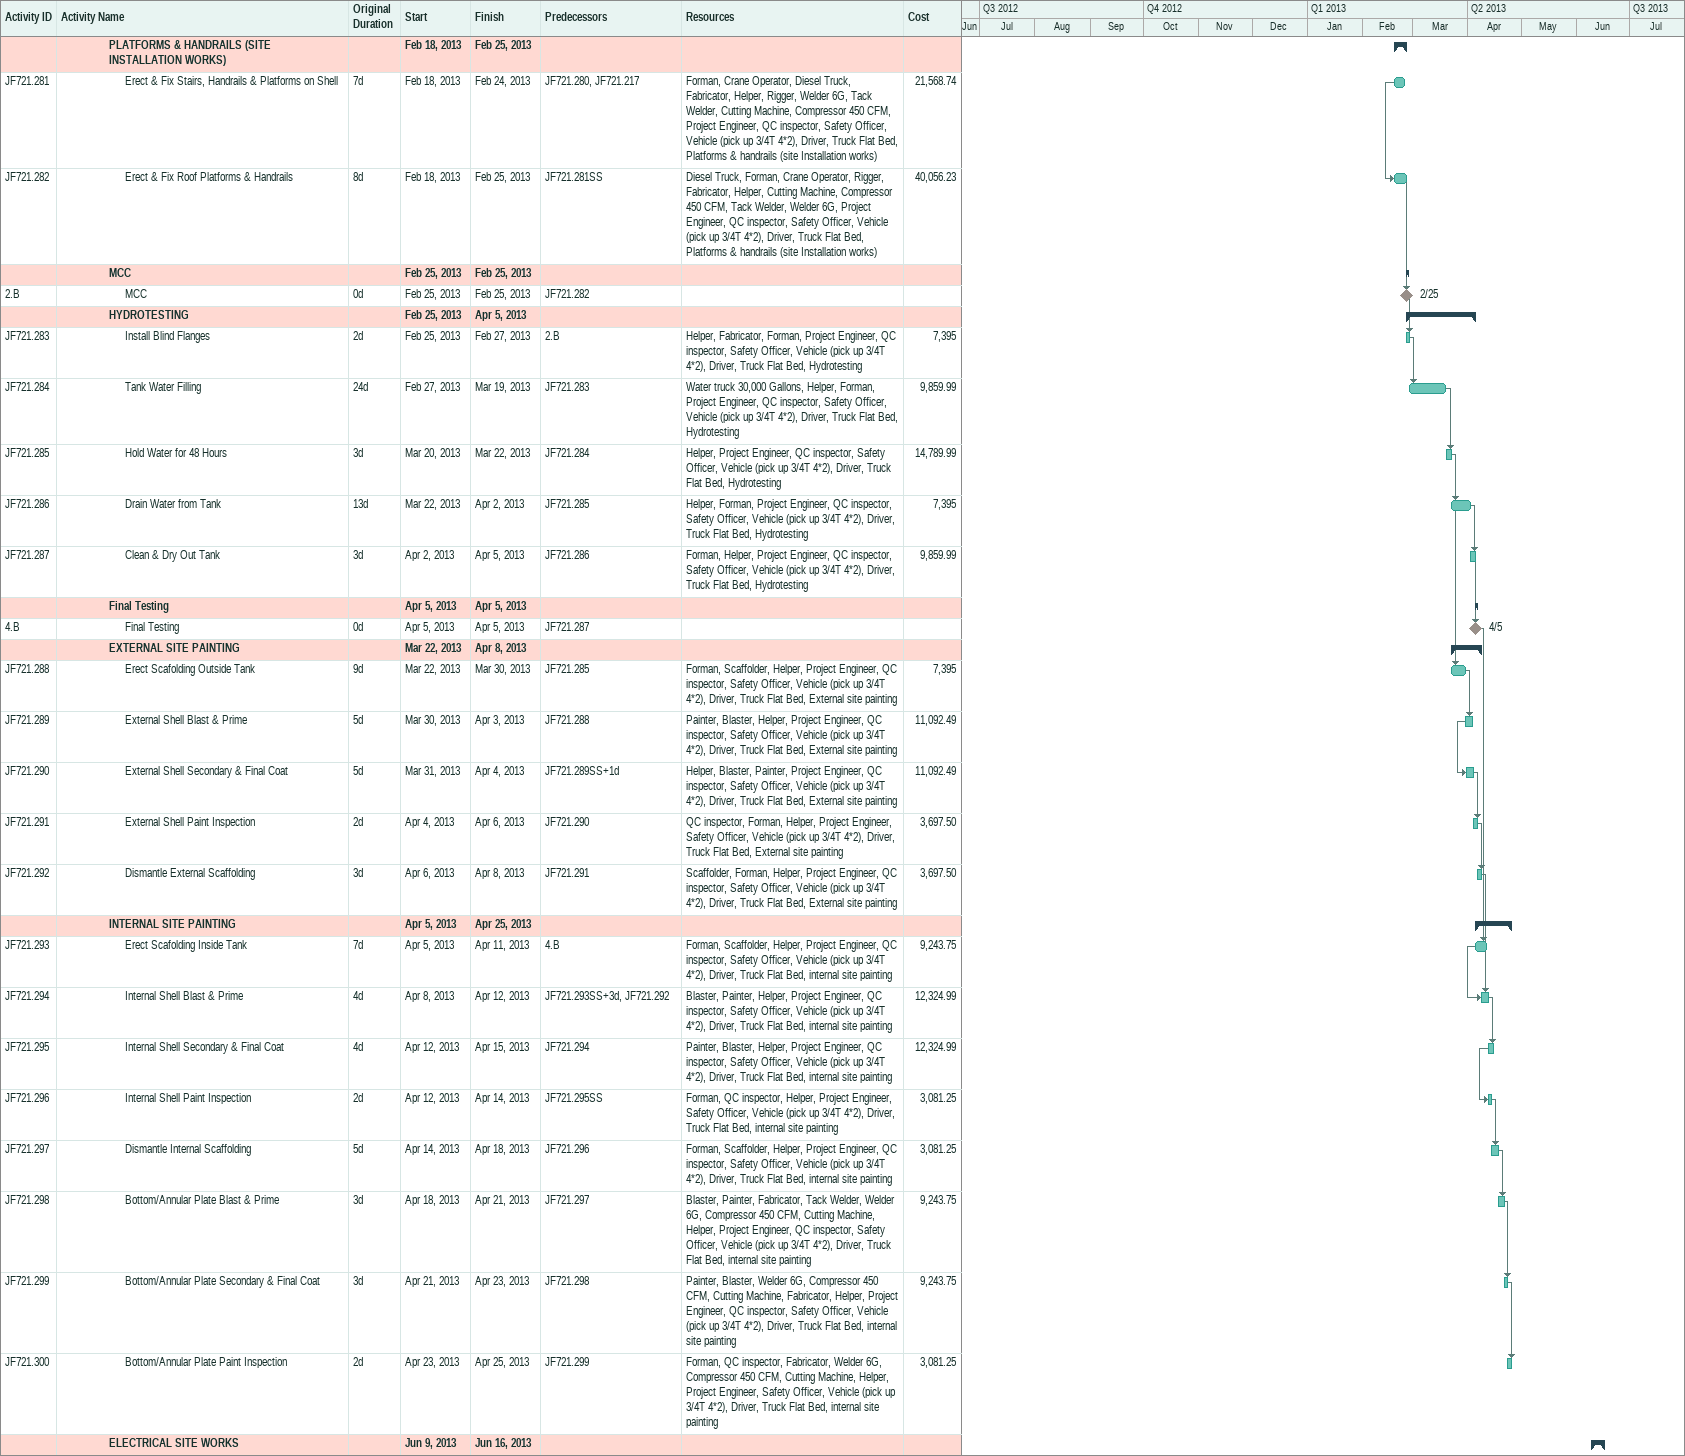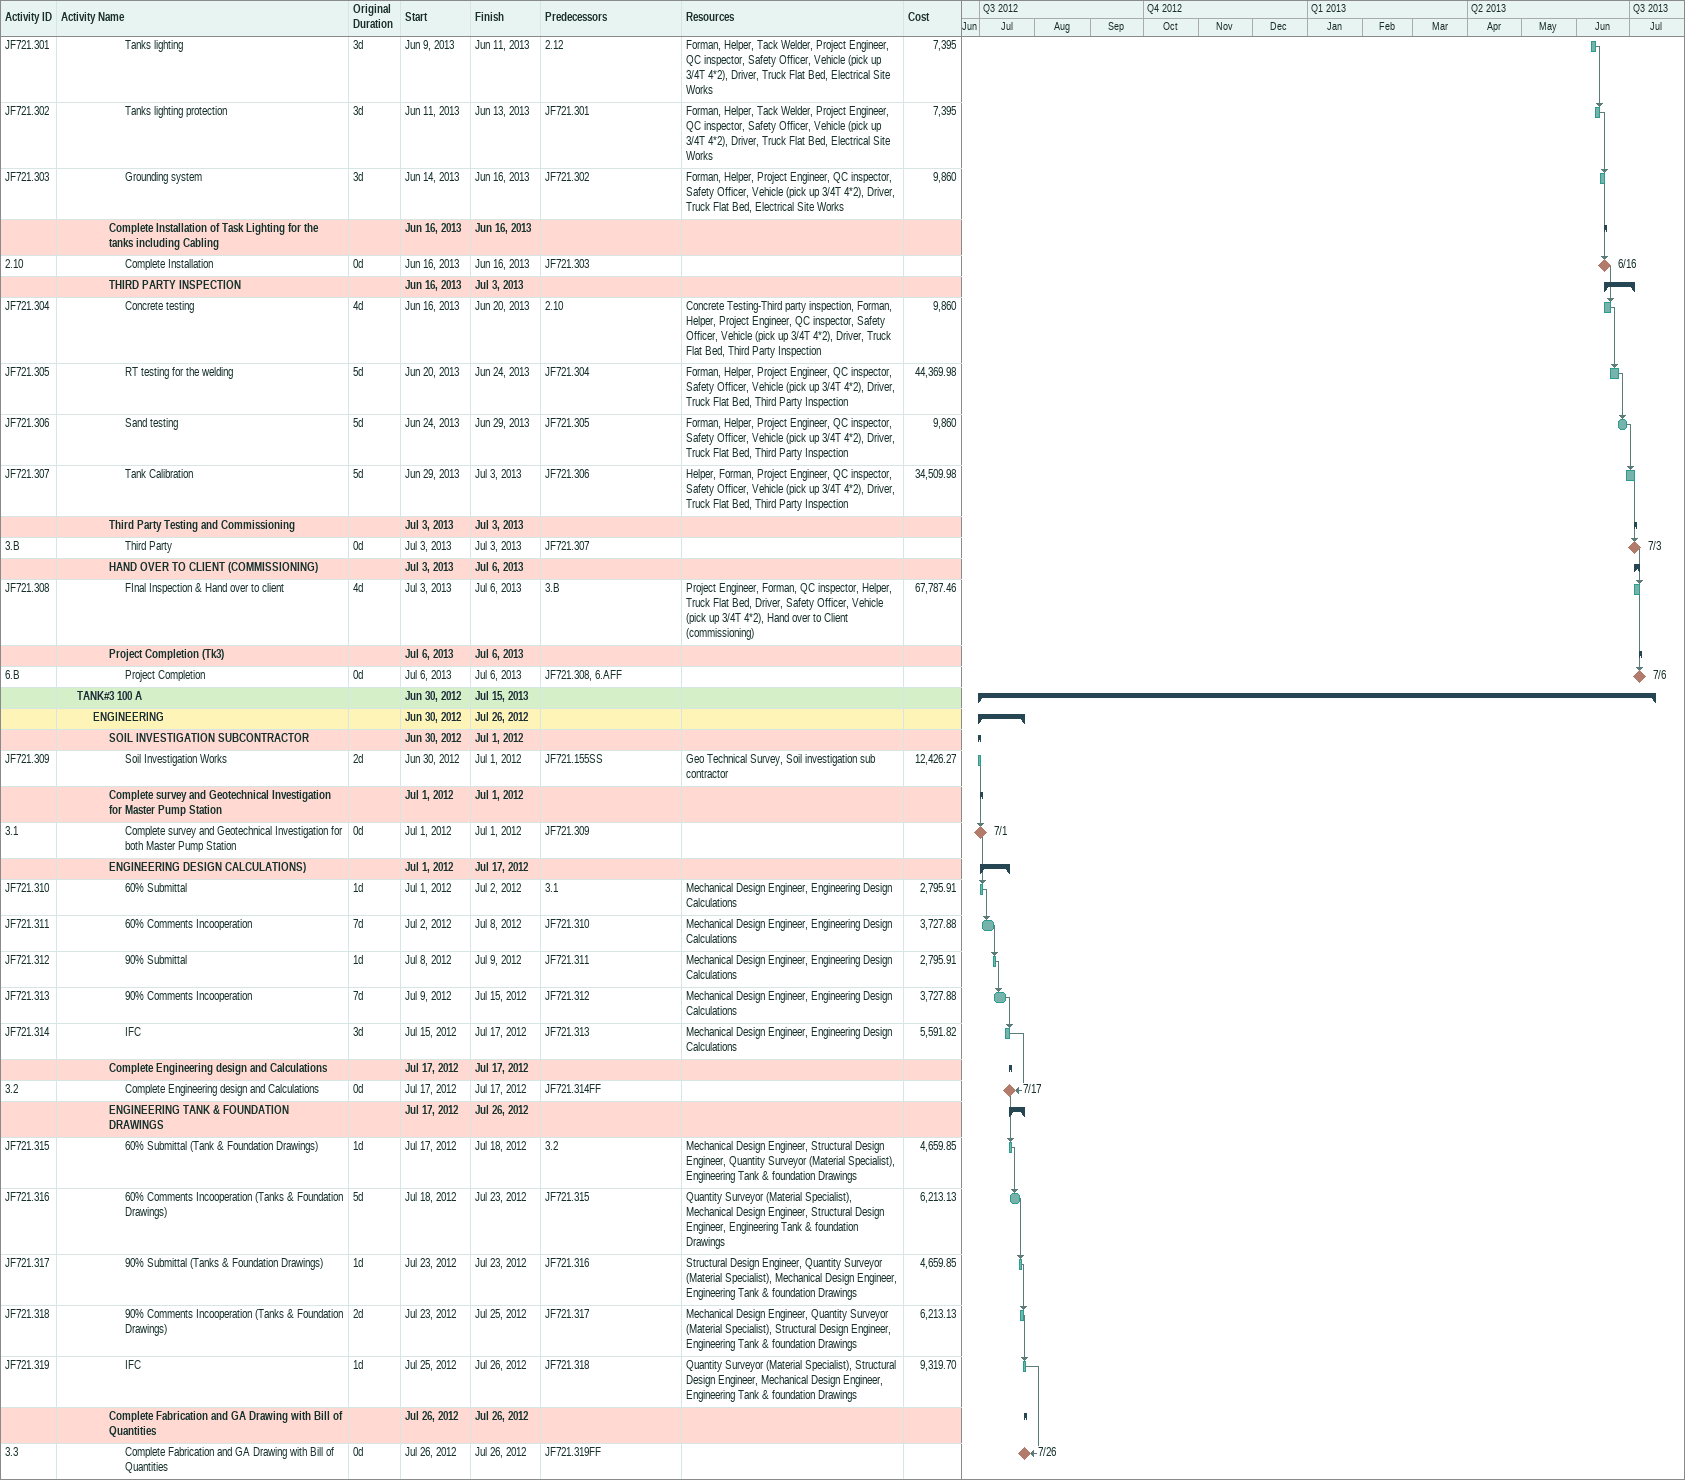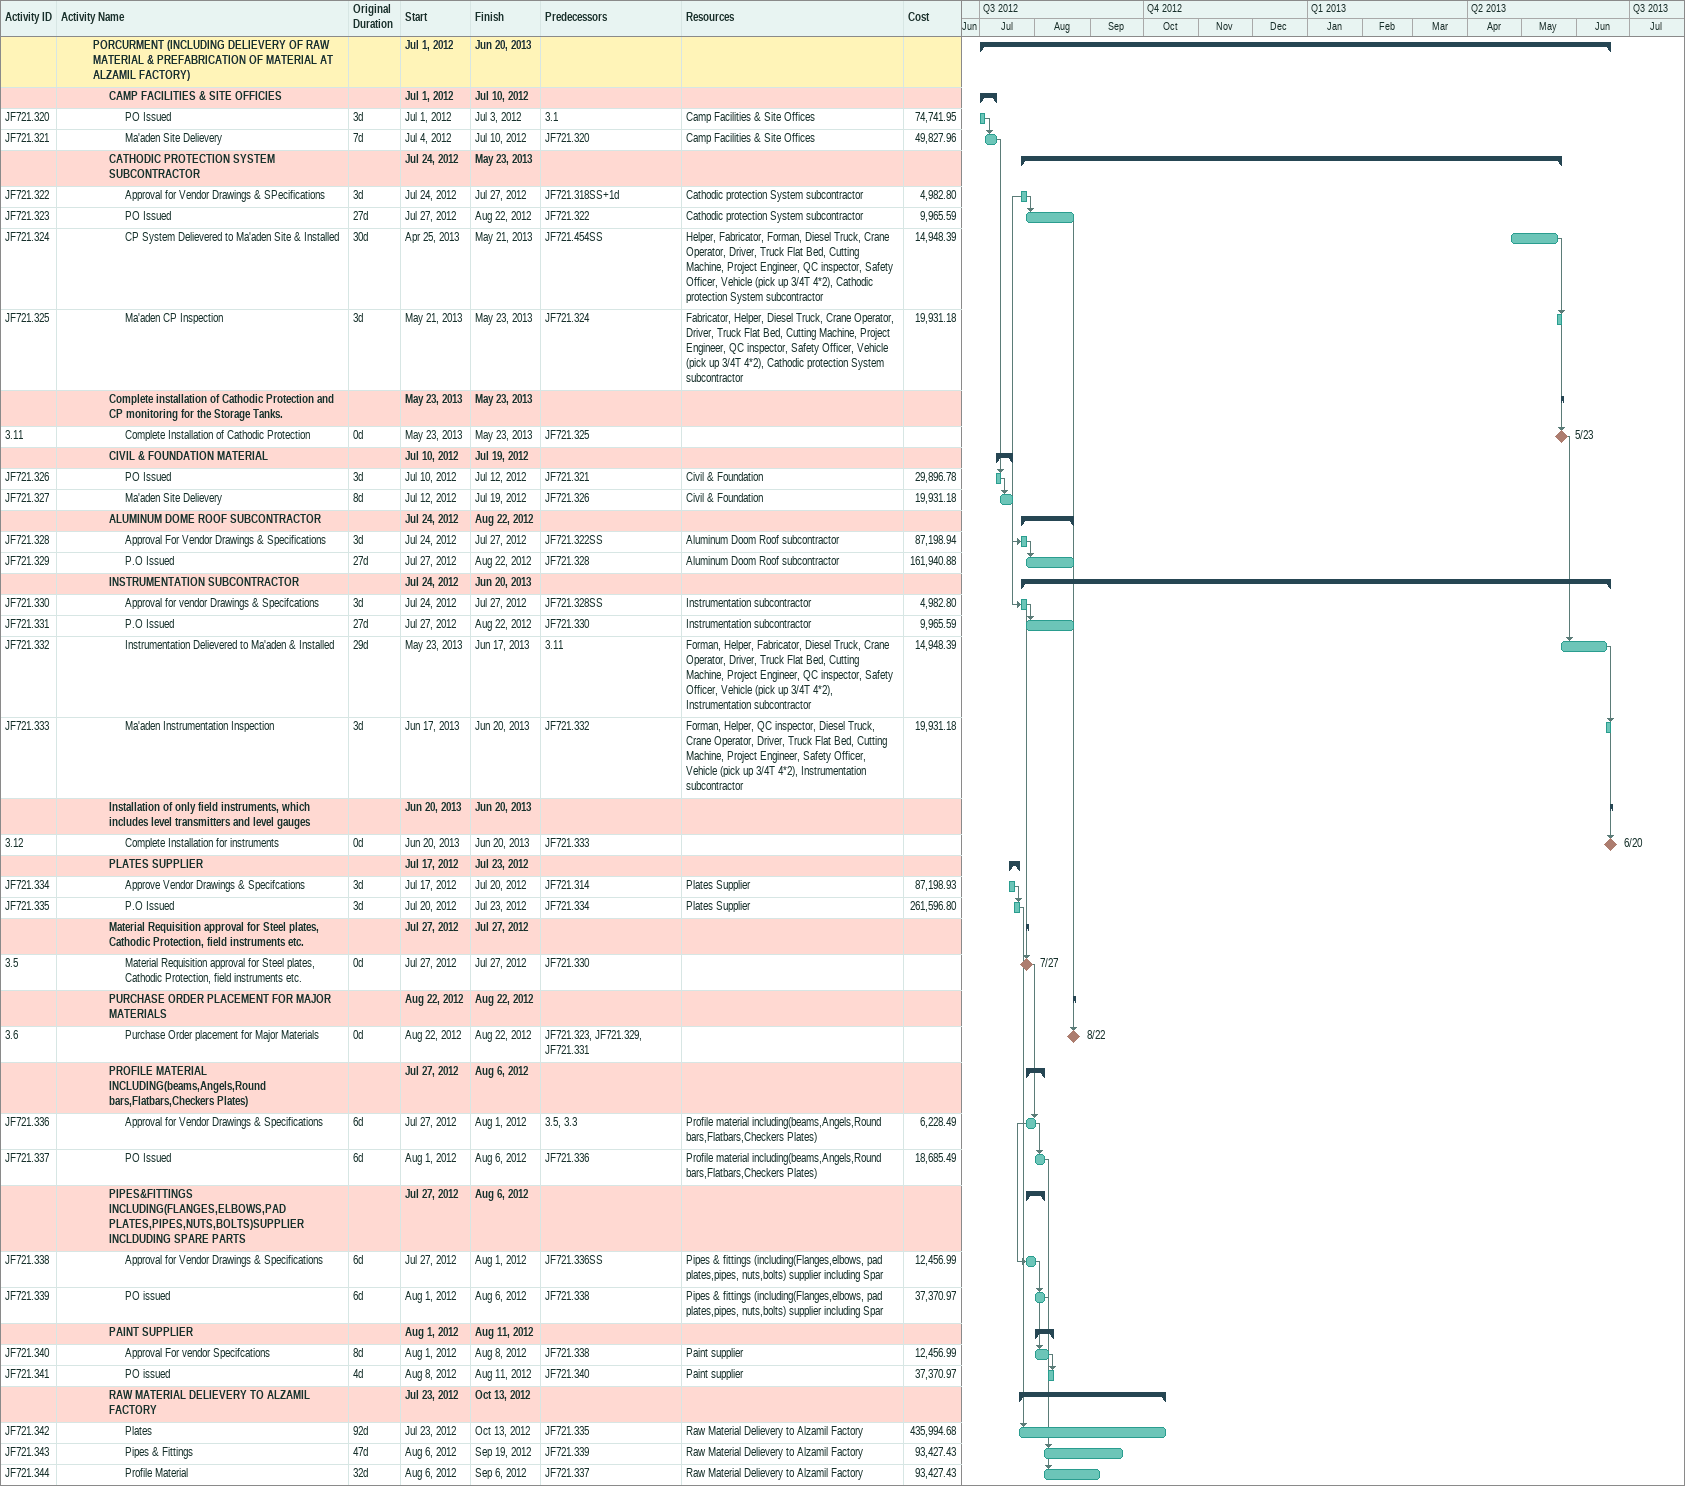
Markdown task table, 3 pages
| ID | Level | Task | Original duration | Start | Finish | Predecessors | Resources | Cost |
|---|---|---|---|---|---|---|---|---|
|  | 4 | **PLATFORMS & HANDRAILS (SITE INSTALLATION WORKS)** |  | 2013-02-18 | 2013-02-25 |  |  |  |
| JF721.281 | 5 | Erect & Fix Stairs, Handrails & Platforms on Shell | 7d | 2013-02-18 | 2013-02-24 | JF721.280, JF721.217 | Forman, Crane Operator, Diesel Truck, Fabricator, Helper, Rigger, Welder 6G, Tack Welder, Cutting Machine, Compressor 450 CFM, Project Engineer, QC inspector, Safety Officer, Vehicle (pick up 3/4T 4*2), Driver, Truck Flat Bed, Platforms & handrails (site Installation works) | 21568.74 |
| JF721.282 | 5 | Erect & Fix Roof Platforms & Handrails | 8d | 2013-02-18 | 2013-02-25 | JF721.281SS | Diesel Truck, Forman, Crane Operator, Rigger, Fabricator, Helper, Cutting Machine, Compressor 450 CFM, Tack Welder, Welder 6G, Project Engineer, QC inspector, Safety Officer, Vehicle (pick up 3/4T 4*2), Driver, Truck Flat Bed, Platforms & handrails (site Installation works) | 40056.23 |
|  | 4 | **MCC** |  | 2013-02-25 | 2013-02-25 |  |  |  |
| 2.B | 5 | MCC | 0d | 2013-02-25 | 2013-02-25 | JF721.282 |  |  |
|  | 4 | **HYDROTESTING** |  | 2013-02-25 | 2013-04-05 |  |  |  |
| JF721.283 | 5 | Install Blind Flanges | 2d | 2013-02-25 | 2013-02-27 | 2.B | Helper, Fabricator, Forman, Project Engineer, QC inspector, Safety Officer, Vehicle (pick up 3/4T 4*2), Driver, Truck Flat Bed, Hydrotesting | 7395 |
| JF721.284 | 5 | Tank Water Filling | 24d | 2013-02-27 | 2013-03-19 | JF721.283 | Water truck 30,000 Gallons, Helper, Forman, Project Engineer, QC inspector, Safety Officer, Vehicle (pick up 3/4T 4*2), Driver, Truck Flat Bed, Hydrotesting | 9859.99 |
| JF721.285 | 5 | Hold Water for 48 Hours | 3d | 2013-03-20 | 2013-03-22 | JF721.284 | Helper, Project Engineer, QC inspector, Safety Officer, Vehicle (pick up 3/4T 4*2), Driver, Truck Flat Bed, Hydrotesting | 14789.99 |
| JF721.286 | 5 | Drain Water from Tank | 13d | 2013-03-22 | 2013-04-02 | JF721.285 | Helper, Forman, Project Engineer, QC inspector, Safety Officer, Vehicle (pick up 3/4T 4*2), Driver, Truck Flat Bed, Hydrotesting | 7395 |
| JF721.287 | 5 | Clean & Dry Out Tank | 3d | 2013-04-02 | 2013-04-05 | JF721.286 | Forman, Helper, Project Engineer, QC inspector, Safety Officer, Vehicle (pick up 3/4T 4*2), Driver, Truck Flat Bed, Hydrotesting | 9859.99 |
|  | 4 | **Final Testing** |  | 2013-04-05 | 2013-04-05 |  |  |  |
| 4.B | 5 | Final Testing | 0d | 2013-04-05 | 2013-04-05 | JF721.287 |  |  |
|  | 4 | **EXTERNAL SITE PAINTING** |  | 2013-03-22 | 2013-04-08 |  |  |  |
| JF721.288 | 5 | Erect Scafolding Outside Tank | 9d | 2013-03-22 | 2013-03-30 | JF721.285 | Forman, Scaffolder, Helper, Project Engineer, QC inspector, Safety Officer, Vehicle (pick up 3/4T 4*2), Driver, Truck Flat Bed, External site painting | 7395 |
| JF721.289 | 5 | External Shell Blast & Prime | 5d | 2013-03-30 | 2013-04-03 | JF721.288 | Painter, Blaster, Helper, Project Engineer, QC inspector, Safety Officer, Vehicle (pick up 3/4T 4*2), Driver, Truck Flat Bed, External site painting | 11092.49 |
| JF721.290 | 5 | External Shell Secondary & Final Coat | 5d | 2013-03-31 | 2013-04-04 | JF721.289SS+1d | Helper, Blaster, Painter, Project Engineer, QC inspector, Safety Officer, Vehicle (pick up 3/4T 4*2), Driver, Truck Flat Bed, External site painting | 11092.49 |
| JF721.291 | 5 | External Shell Paint Inspection | 2d | 2013-04-04 | 2013-04-06 | JF721.290 | QC inspector, Forman, Helper, Project Engineer, Safety Officer, Vehicle (pick up 3/4T 4*2), Driver, Truck Flat Bed, External site painting | 3697.50 |
| JF721.292 | 5 | Dismantle External Scaffolding | 3d | 2013-04-06 | 2013-04-08 | JF721.291 | Scaffolder, Forman, Helper, Project Engineer, QC inspector, Safety Officer, Vehicle (pick up 3/4T 4*2), Driver, Truck Flat Bed, External site painting | 3697.50 |
|  | 4 | **INTERNAL SITE PAINTING** |  | 2013-04-05 | 2013-04-25 |  |  |  |
| JF721.293 | 5 | Erect Scafolding Inside Tank | 7d | 2013-04-05 | 2013-04-11 | 4.B | Forman, Scaffolder, Helper, Project Engineer, QC inspector, Safety Officer, Vehicle (pick up 3/4T 4*2), Driver, Truck Flat Bed, internal site painting | 9243.75 |
| JF721.294 | 5 | Internal Shell Blast & Prime | 4d | 2013-04-08 | 2013-04-12 | JF721.293SS+3d, JF721.292 | Blaster, Painter, Helper, Project Engineer, QC inspector, Safety Officer, Vehicle (pick up 3/4T 4*2), Driver, Truck Flat Bed, internal site painting | 12324.99 |
| JF721.295 | 5 | Internal Shell Secondary & Final Coat | 4d | 2013-04-12 | 2013-04-15 | JF721.294 | Painter, Blaster, Helper, Project Engineer, QC inspector, Safety Officer, Vehicle (pick up 3/4T 4*2), Driver, Truck Flat Bed, internal site painting | 12324.99 |
| JF721.296 | 5 | Internal Shell Paint Inspection | 2d | 2013-04-12 | 2013-04-14 | JF721.295SS | Forman, QC inspector, Helper, Project Engineer, Safety Officer, Vehicle (pick up 3/4T 4*2), Driver, Truck Flat Bed, internal site painting | 3081.25 |
| JF721.297 | 5 | Dismantle Internal Scaffolding | 5d | 2013-04-14 | 2013-04-18 | JF721.296 | Forman, Scaffolder, Helper, Project Engineer, QC inspector, Safety Officer, Vehicle (pick up 3/4T 4*2), Driver, Truck Flat Bed, internal site painting | 3081.25 |
| JF721.298 | 5 | Bottom/Annular Plate Blast & Prime | 3d | 2013-04-18 | 2013-04-21 | JF721.297 | Blaster, Painter, Fabricator, Tack Welder, Welder 6G, Compressor 450 CFM, Cutting Machine, Helper, Project Engineer, QC inspector, Safety Officer, Vehicle (pick up 3/4T 4*2), Driver, Truck Flat Bed, internal site painting | 9243.75 |
| JF721.299 | 5 | Bottom/Annular Plate Secondary & Final Coat | 3d | 2013-04-21 | 2013-04-23 | JF721.298 | Painter, Blaster, Welder 6G, Compressor 450 CFM, Cutting Machine, Fabricator, Helper, Project Engineer, QC inspector, Safety Officer, Vehicle (pick up 3/4T 4*2), Driver, Truck Flat Bed, internal site painting | 9243.75 |
| JF721.300 | 5 | Bottom/Annular Plate Paint Inspection | 2d | 2013-04-23 | 2013-04-25 | JF721.299 | Forman, QC inspector, Fabricator, Welder 6G, Compressor 450 CFM, Cutting Machine, Helper, Project Engineer, Safety Officer, Vehicle (pick up 3/4T 4*2), Driver, Truck Flat Bed, internal site painting | 3081.25 |
|  | 4 | **ELECTRICAL SITE WORKS** |  | 2013-06-09 | 2013-06-16 |  |  |  |
| JF721.301 | 5 | Tanks lighting | 3d | 2013-06-09 | 2013-06-11 | 2.12 | Forman, Helper, Tack Welder, Project Engineer, QC inspector, Safety Officer, Vehicle (pick up 3/4T 4*2), Driver, Truck Flat Bed, Electrical Site Works | 7395 |
| JF721.302 | 5 | Tanks lighting protection | 3d | 2013-06-11 | 2013-06-13 | JF721.301 | Forman, Helper, Tack Welder, Project Engineer, QC inspector, Safety Officer, Vehicle (pick up 3/4T 4*2), Driver, Truck Flat Bed, Electrical Site Works | 7395 |
| JF721.303 | 5 | Grounding system | 3d | 2013-06-14 | 2013-06-16 | JF721.302 | Forman, Helper, Project Engineer, QC inspector, Safety Officer, Vehicle (pick up 3/4T 4*2), Driver, Truck Flat Bed, Electrical Site Works | 9860 |
|  | 4 | **Complete Installation of Task Lighting for the tanks including Cabling** |  | 2013-06-16 | 2013-06-16 |  |  |  |
| 2.10 | 5 | Complete Installation | 0d | 2013-06-16 | 2013-06-16 | JF721.303 |  |  |
|  | 4 | **THIRD PARTY INSPECTION** |  | 2013-06-16 | 2013-07-03 |  |  |  |
| JF721.304 | 5 | Concrete testing | 4d | 2013-06-16 | 2013-06-20 | 2.10 | Concrete Testing-Third party inspection, Forman, Helper, Project Engineer, QC inspector, Safety Officer, Vehicle (pick up 3/4T 4*2), Driver, Truck Flat Bed, Third Party Inspection | 9860 |
| JF721.305 | 5 | RT testing for the welding | 5d | 2013-06-20 | 2013-06-24 | JF721.304 | Forman, Helper, Project Engineer, QC inspector, Safety Officer, Vehicle (pick up 3/4T 4*2), Driver, Truck Flat Bed, Third Party Inspection | 44369.98 |
| JF721.306 | 5 | Sand testing | 5d | 2013-06-24 | 2013-06-29 | JF721.305 | Forman, Helper, Project Engineer, QC inspector, Safety Officer, Vehicle (pick up 3/4T 4*2), Driver, Truck Flat Bed, Third Party Inspection | 9860 |
| JF721.307 | 5 | Tank Calibration | 5d | 2013-06-29 | 2013-07-03 | JF721.306 | Helper, Forman, Project Engineer, QC inspector, Safety Officer, Vehicle (pick up 3/4T 4*2), Driver, Truck Flat Bed, Third Party Inspection | 34509.98 |
|  | 4 | **Third Party Testing and Commissioning** |  | 2013-07-03 | 2013-07-03 |  |  |  |
| 3.B | 5 | Third Party | 0d | 2013-07-03 | 2013-07-03 | JF721.307 |  |  |
|  | 4 | **HAND OVER TO CLIENT (COMMISSIONING)** |  | 2013-07-03 | 2013-07-06 |  |  |  |
| JF721.308 | 5 | FInal Inspection & Hand over to client | 4d | 2013-07-03 | 2013-07-06 | 3.B | Project Engineer, Forman, QC inspector, Helper, Truck Flat Bed, Driver, Safety Officer, Vehicle (pick up 3/4T 4*2), Hand over to Client (commissioning) | 67787.46 |
|  | 4 | **Project Completion (Tk3)** |  | 2013-07-06 | 2013-07-06 |  |  |  |
| 6.B | 5 | Project Completion | 0d | 2013-07-06 | 2013-07-06 | JF721.308, 6.AFF |  |  |
|  | 2 | **TANK#3 100 A** |  | 2012-06-30 | 2013-07-15 |  |  |  |
|  | 3 | **ENGINEERING** |  | 2012-06-30 | 2012-07-26 |  |  |  |
|  | 4 | **SOIL INVESTIGATION SUBCONTRACTOR** |  | 2012-06-30 | 2012-07-01 |  |  |  |
| JF721.309 | 5 | Soil Investigation Works | 2d | 2012-06-30 | 2012-07-01 | JF721.155SS | Geo Technical Survey, Soil investigation sub contractor | 12426.27 |
|  | 4 | **Complete survey and Geotechnical Investigation for Master Pump Station** |  | 2012-07-01 | 2012-07-01 |  |  |  |
| 3.1 | 5 | Complete survey and Geotechnical Investigation for both Master Pump Station | 0d | 2012-07-01 | 2012-07-01 | JF721.309 |  |  |
|  | 4 | **ENGINEERING DESIGN CALCULATIONS)** |  | 2012-07-01 | 2012-07-17 |  |  |  |
| JF721.310 | 5 | 60% Submittal | 1d | 2012-07-01 | 2012-07-02 | 3.1 | Mechanical Design Engineer, Engineering Design Calculations | 2795.91 |
| JF721.311 | 5 | 60% Comments Incooperation | 7d | 2012-07-02 | 2012-07-08 | JF721.310 | Mechanical Design Engineer, Engineering Design Calculations | 3727.88 |
| JF721.312 | 5 | 90% Submittal | 1d | 2012-07-08 | 2012-07-09 | JF721.311 | Mechanical Design Engineer, Engineering Design Calculations | 2795.91 |
| JF721.313 | 5 | 90% Comments Incooperation | 7d | 2012-07-09 | 2012-07-15 | JF721.312 | Mechanical Design Engineer, Engineering Design Calculations | 3727.88 |
| JF721.314 | 5 | IFC | 3d | 2012-07-15 | 2012-07-17 | JF721.313 | Mechanical Design Engineer, Engineering Design Calculations | 5591.82 |
|  | 4 | **Complete Engineering design and Calculations** |  | 2012-07-17 | 2012-07-17 |  |  |  |
| 3.2 | 5 | Complete Engineering design and Calculations | 0d | 2012-07-17 | 2012-07-17 | JF721.314FF |  |  |
|  | 4 | **ENGINEERING TANK & FOUNDATION DRAWINGS** |  | 2012-07-17 | 2012-07-26 |  |  |  |
| JF721.315 | 5 | 60% Submittal (Tank & Foundation Drawings) | 1d | 2012-07-17 | 2012-07-18 | 3.2 | Mechanical Design Engineer, Structural Design Engineer, Quantity Surveyor (Material Specialist), Engineering Tank & foundation Drawings | 4659.85 |
| JF721.316 | 5 | 60% Comments Incooperation (Tanks & Foundation Drawings) | 5d | 2012-07-18 | 2012-07-23 | JF721.315 | Quantity Surveyor (Material Specialist), Mechanical Design Engineer, Structural Design Engineer, Engineering Tank & foundation Drawings | 6213.13 |
| JF721.317 | 5 | 90% Submittal (Tanks & Foundation Drawings) | 1d | 2012-07-23 | 2012-07-23 | JF721.316 | Structural Design Engineer, Quantity Surveyor (Material Specialist), Mechanical Design Engineer, Engineering Tank & foundation Drawings | 4659.85 |
| JF721.318 | 5 | 90% Comments Incooperation (Tanks & Foundation Drawings) | 2d | 2012-07-23 | 2012-07-25 | JF721.317 | Mechanical Design Engineer, Quantity Surveyor (Material Specialist), Structural Design Engineer, Engineering Tank & foundation Drawings | 6213.13 |
| JF721.319 | 5 | IFC | 1d | 2012-07-25 | 2012-07-26 | JF721.318 | Quantity Surveyor (Material Specialist), Structural Design Engineer, Mechanical Design Engineer, Engineering Tank & foundation Drawings | 9319.70 |
|  | 4 | **Complete Fabrication and GA Drawing with Bill of Quantities** |  | 2012-07-26 | 2012-07-26 |  |  |  |
| 3.3 | 5 | Complete Fabrication and GA Drawing with Bill of Quantities | 0d | 2012-07-26 | 2012-07-26 | JF721.319FF |  |  |
|  | 3 | **PORCURMENT (INCLUDING DELIEVERY OF RAW MATERIAL & PREFABRICATION OF MATERIAL AT ALZAMIL FACTORY)** |  | 2012-07-01 | 2013-06-20 |  |  |  |
|  | 4 | **CAMP FACILITIES & SITE OFFICIES** |  | 2012-07-01 | 2012-07-10 |  |  |  |
| JF721.320 | 5 | PO Issued | 3d | 2012-07-01 | 2012-07-03 | 3.1 | Camp Facilities & Site Offices | 74741.95 |
| JF721.321 | 5 | Ma'aden Site Delievery | 7d | 2012-07-04 | 2012-07-10 | JF721.320 | Camp Facilities & Site Offices | 49827.96 |
|  | 4 | **CATHODIC PROTECTION SYSTEM SUBCONTRACTOR** |  | 2012-07-24 | 2013-05-23 |  |  |  |
| JF721.322 | 5 | Approval for Vendor Drawings & SPecifications | 3d | 2012-07-24 | 2012-07-27 | JF721.318SS+1d | Cathodic protection System subcontractor | 4982.80 |
| JF721.323 | 5 | PO Issued | 27d | 2012-07-27 | 2012-08-22 | JF721.322 | Cathodic protection System subcontractor | 9965.59 |
| JF721.324 | 5 | CP System Delievered to Ma'aden Site & Installed | 30d | 2013-04-25 | 2013-05-21 | JF721.454SS | Helper, Fabricator, Forman, Diesel Truck, Crane Operator, Driver, Truck Flat Bed, Cutting Machine, Project Engineer, QC inspector, Safety Officer, Vehicle (pick up 3/4T 4*2), Cathodic protection System subcontractor | 14948.39 |
| JF721.325 | 5 | Ma'aden CP Inspection | 3d | 2013-05-21 | 2013-05-23 | JF721.324 | Fabricator, Helper, Diesel Truck, Crane Operator, Driver, Truck Flat Bed, Cutting Machine, Project Engineer, QC inspector, Safety Officer, Vehicle (pick up 3/4T 4*2), Cathodic protection System subcontractor | 19931.18 |
|  | 4 | **Complete installation of Cathodic Protection and CP monitoring for the Storage Tanks.** |  | 2013-05-23 | 2013-05-23 |  |  |  |
| 3.11 | 5 | Complete Installation of Cathodic Protection | 0d | 2013-05-23 | 2013-05-23 | JF721.325 |  |  |
|  | 4 | **CIVIL & FOUNDATION MATERIAL** |  | 2012-07-10 | 2012-07-19 |  |  |  |
| JF721.326 | 5 | PO Issued | 3d | 2012-07-10 | 2012-07-12 | JF721.321 | Civil & Foundation | 29896.78 |
| JF721.327 | 5 | Ma'aden Site Delievery | 8d | 2012-07-12 | 2012-07-19 | JF721.326 | Civil & Foundation | 19931.18 |
|  | 4 | **ALUMINUM DOME ROOF SUBCONTRACTOR** |  | 2012-07-24 | 2012-08-22 |  |  |  |
| JF721.328 | 5 | Approval For Vendor Drawings & Specifications | 3d | 2012-07-24 | 2012-07-27 | JF721.322SS | Aluminum Doom Roof subcontractor | 87198.94 |
| JF721.329 | 5 | P.O Issued | 27d | 2012-07-27 | 2012-08-22 | JF721.328 | Aluminum Doom Roof subcontractor | 161940.88 |
|  | 4 | **INSTRUMENTATION SUBCONTRACTOR** |  | 2012-07-24 | 2013-06-20 |  |  |  |
| JF721.330 | 5 | Approval for vendor Drawings & Specifcations | 3d | 2012-07-24 | 2012-07-27 | JF721.328SS | Instrumentation subcontractor | 4982.80 |
| JF721.331 | 5 | P.O Issued | 27d | 2012-07-27 | 2012-08-22 | JF721.330 | Instrumentation subcontractor | 9965.59 |
| JF721.332 | 5 | Instrumentation Delievered to Ma'aden & Installed | 29d | 2013-05-23 | 2013-06-17 | 3.11 | Forman, Helper, Fabricator, Diesel Truck, Crane Operator, Driver, Truck Flat Bed, Cutting Machine, Project Engineer, QC inspector, Safety Officer, Vehicle (pick up 3/4T 4*2), Instrumentation subcontractor | 14948.39 |
| JF721.333 | 5 | Ma'aden Instrumentation Inspection | 3d | 2013-06-17 | 2013-06-20 | JF721.332 | Forman, Helper, QC inspector, Diesel Truck, Crane Operator, Driver, Truck Flat Bed, Cutting Machine, Project Engineer, Safety Officer, Vehicle (pick up 3/4T 4*2), Instrumentation subcontractor | 19931.18 |
|  | 4 | **Installation of only field instruments, which includes level transmitters and level gauges** |  | 2013-06-20 | 2013-06-20 |  |  |  |
| 3.12 | 5 | Complete Installation for instruments | 0d | 2013-06-20 | 2013-06-20 | JF721.333 |  |  |
|  | 4 | **PLATES SUPPLIER** |  | 2012-07-17 | 2012-07-23 |  |  |  |
| JF721.334 | 5 | Approve Vendor Drawings & Specifcations | 3d | 2012-07-17 | 2012-07-20 | JF721.314 | Plates Supplier | 87198.93 |
| JF721.335 | 5 | P.O Issued | 3d | 2012-07-20 | 2012-07-23 | JF721.334 | Plates Supplier | 261596.80 |
|  | 4 | **Material Requisition approval for Steel plates, Cathodic Protection, field instruments etc.** |  | 2012-07-27 | 2012-07-27 |  |  |  |
| 3.5 | 5 | Material Requisition approval for Steel plates, Cathodic Protection, field instruments etc. | 0d | 2012-07-27 | 2012-07-27 | JF721.330 |  |  |
|  | 4 | **PURCHASE ORDER PLACEMENT FOR MAJOR MATERIALS** |  | 2012-08-22 | 2012-08-22 |  |  |  |
| 3.6 | 5 | Purchase Order placement for Major Materials | 0d | 2012-08-22 | 2012-08-22 | JF721.323, JF721.329, JF721.331 |  |  |
|  | 4 | **PROFILE MATERIAL INCLUDING(beams,Angels,Round bars,Flatbars,Checkers Plates)** |  | 2012-07-27 | 2012-08-06 |  |  |  |
| JF721.336 | 5 | Approval for Vendor Drawings & Specifications | 6d | 2012-07-27 | 2012-08-01 | 3.5, 3.3 | Profile material including(beams,Angels,Round bars,Flatbars,Checkers Plates) | 6228.49 |
| JF721.337 | 5 | PO Issued | 6d | 2012-08-01 | 2012-08-06 | JF721.336 | Profile material including(beams,Angels,Round bars,Flatbars,Checkers Plates) | 18685.49 |
|  | 4 | **PIPES&FITTINGS INCLUDING(FLANGES,ELBOWS,PAD PLATES,PIPES,NUTS,BOLTS)SUPPLIER INCLDUDING SPARE PARTS** |  | 2012-07-27 | 2012-08-06 |  |  |  |
| JF721.338 | 5 | Approval for Vendor Drawings & Specifications | 6d | 2012-07-27 | 2012-08-01 | JF721.336SS | Pipes & fittings (including(Flanges,elbows, pad plates,pipes, nuts,bolts) supplier including Spar | 12456.99 |
| JF721.339 | 5 | PO issued | 6d | 2012-08-01 | 2012-08-06 | JF721.338 | Pipes & fittings (including(Flanges,elbows, pad plates,pipes, nuts,bolts) supplier including Spar | 37370.97 |
|  | 4 | **PAINT SUPPLIER** |  | 2012-08-01 | 2012-08-11 |  |  |  |
| JF721.340 | 5 | Approval For vendor Specifcations | 8d | 2012-08-01 | 2012-08-08 | JF721.338 | Paint supplier | 12456.99 |
| JF721.341 | 5 | PO issued | 4d | 2012-08-08 | 2012-08-11 | JF721.340 | Paint supplier | 37370.97 |
|  | 4 | **RAW MATERIAL DELIEVERY TO ALZAMIL FACTORY** |  | 2012-07-23 | 2012-10-13 |  |  |  |
| JF721.342 | 5 | Plates | 92d | 2012-07-23 | 2012-10-13 | JF721.335 | Raw Material Delievery to Alzamil Factory | 435994.68 |
| JF721.343 | 5 | Pipes & Fittings | 47d | 2012-08-06 | 2012-09-19 | JF721.339 | Raw Material Delievery to Alzamil Factory | 93427.43 |
| JF721.344 | 5 | Profile Material | 32d | 2012-08-06 | 2012-09-06 | JF721.337 | Raw Material Delievery to Alzamil Factory | 93427.43 |
